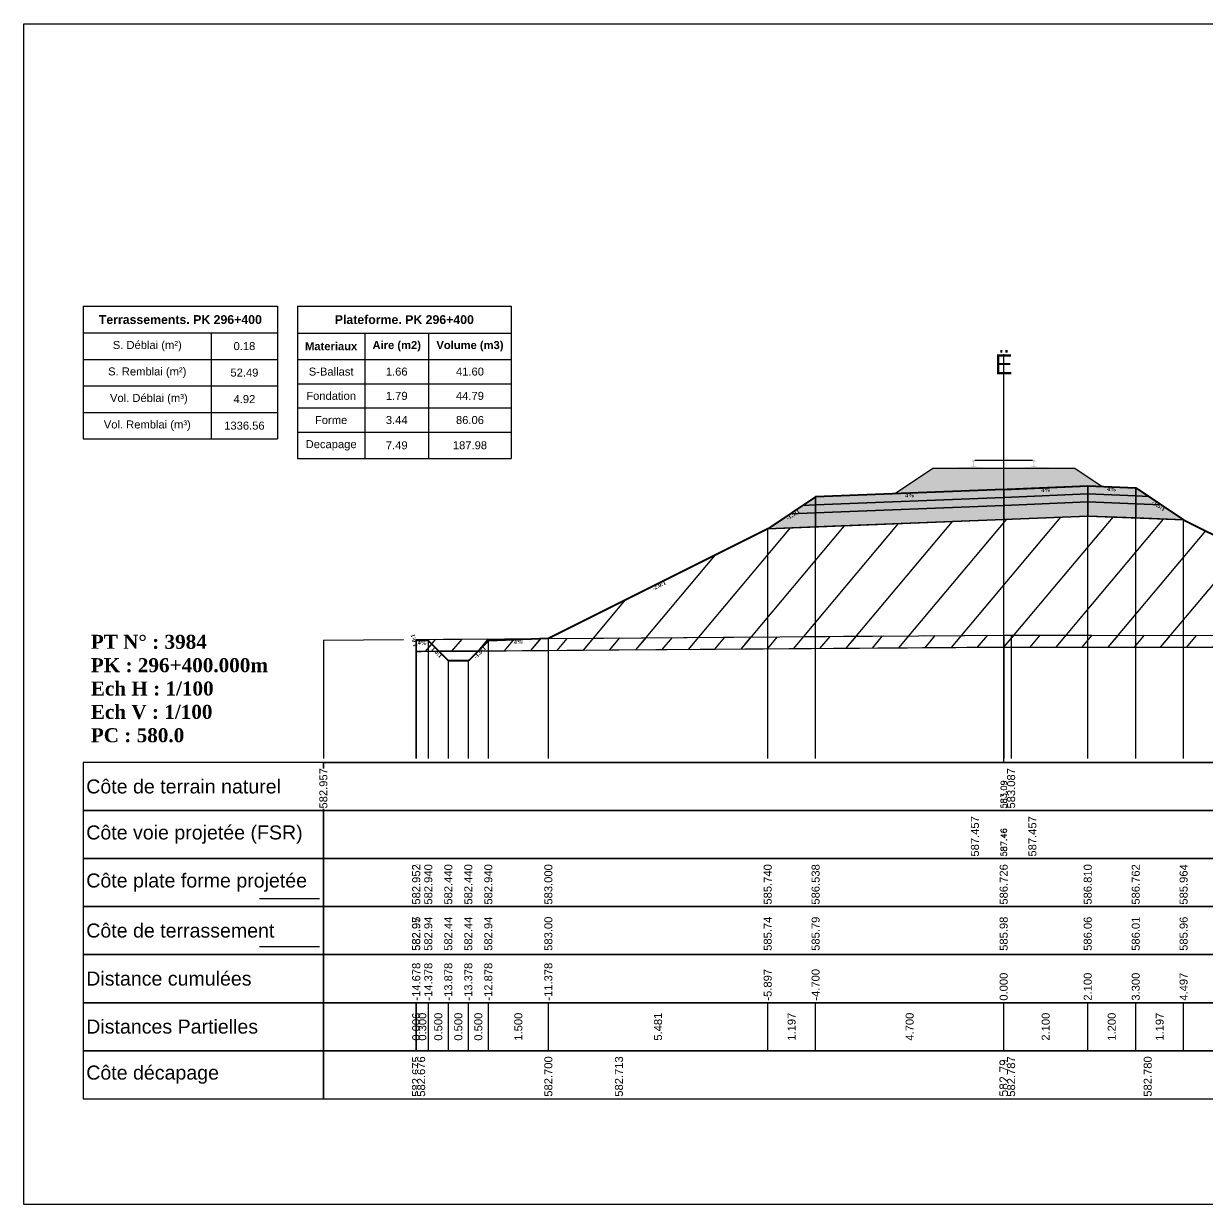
# Model space of a CAD drawing. Header units: millimetres. Extents: x 2762 to 3076, y 916 to 3305.
# Drawn here: x 2950.21 to 2979.79, y 2505.65 to 2535.15 of the extents above; entities that cross this region are included whole.
import ezdxf

# ---------------------------------------------------------------- set-up
doc = ezdxf.new("R2010")
doc.units = ezdxf.units.MM
doc.header["$LTSCALE"] = 2
doc.linetypes.add('CACHE', pattern=[9.525, 6.35, -3.175])
doc.linetypes.add('DASHED', pattern=[0.75, 0.5, -0.25])
for name, color, linetype in [('C-ANNO-TABL', 1, 'Continuous'), ('C-ANNO-TABL-TEXT', 150, 'Continuous'), ('C-ANNO-TABL-TITL', 150, 'Continuous'), ('C-ANNO-TABL-TTBL', 5, 'Continuous'), ('C-ROAD-CORR', 5, 'Continuous'), ('C-ROAD-SCTN', 7, 'Continuous')]:
    doc.layers.add(name, color=color, linetype=linetype)
doc.styles.add('ARIAL', font='arial.ttf')
doc.styles.add('C3D_Etiquette', font='romans.shx')
doc.styles.add('C3D_Profil_Travers', font='romans.shx')
doc.styles.get("Standard").update_dxf_attribs({"font": 'arial.ttf'})

msp = doc.modelspace()

# ---------------------------------------------------------------- hatches: boundary and pattern name
at = {"linetype": 'Continuous', "lineweight": -3}
msp.add_hatch(color=254, dxfattribs=at).paths.add_polyline_path([(2973.487, 2523.857), (2973.487, 2524.042), (2973.602, 2524.063), (2973.95, 2524.063), (2973.95, 2524.069), (2973.876, 2524.069), (2973.876, 2524.079), (2973.877, 2524.08), (2973.879, 2524.08), (2973.88, 2524.081), (2973.9, 2524.082), (2973.903, 2524.083), (2973.906, 2524.084), (2973.934, 2524.095), (2973.937, 2524.096), (2973.938, 2524.097), (2973.939, 2524.098), (2973.94, 2524.103), (2973.941, 2524.11), (2973.942, 2524.119), (2973.943, 2524.129), (2973.943, 2524.153), (2973.942, 2524.169), (2973.942, 2524.175), (2973.941, 2524.181), (2973.94, 2524.186), (2973.94, 2524.188), (2973.939, 2524.191), (2973.938, 2524.193), (2973.937, 2524.194), (2973.936, 2524.196), (2973.935, 2524.196), (2973.919, 2524.202), (2973.917, 2524.203), (2973.916, 2524.204), (2973.915, 2524.206), (2973.915, 2524.208), (2973.915, 2524.227), (2973.916, 2524.231), (2973.917, 2524.233), (2973.919, 2524.235), (2973.921, 2524.237), (2973.924, 2524.238), (2973.925, 2524.239), (2973.929, 2524.24), (2973.933, 2524.24), (2973.936, 2524.24), (2973.94, 2524.241), (2973.945, 2524.241), (2973.948, 2524.241), (2973.951, 2524.241), (2973.955, 2524.241), (2973.958, 2524.241), (2973.962, 2524.241), (2973.967, 2524.24), (2973.97, 2524.24), (2973.974, 2524.24), (2973.978, 2524.239), (2973.979, 2524.238), (2973.981, 2524.237), (2973.984, 2524.235), (2973.986, 2524.233), (2973.987, 2524.231), (2973.987, 2524.227), (2973.987, 2524.208), (2973.987, 2524.206), (2973.987, 2524.204), (2973.986, 2524.203), (2973.984, 2524.202), (2973.968, 2524.196), (2973.967, 2524.196), (2973.965, 2524.194), (2973.964, 2524.193), (2973.964, 2524.191), (2973.963, 2524.188), (2973.962, 2524.186), (2973.962, 2524.181), (2973.961, 2524.175), (2973.96, 2524.169), (2973.96, 2524.153), (2973.96, 2524.129), (2973.961, 2524.119), (2973.962, 2524.11), (2973.963, 2524.103), (2973.964, 2524.098), (2973.965, 2524.097), (2973.966, 2524.096), (2973.968, 2524.095), (2973.997, 2524.084), (2974, 2524.083), (2974.003, 2524.082), (2974.023, 2524.081), (2974.024, 2524.08), (2974.025, 2524.08), (2974.026, 2524.079), (2974.026, 2524.069), (2973.952, 2524.069), (2973.952, 2524.063), (2974.156, 2524.063), (2974.288, 2524.032), (2975.122, 2524.032), (2975.253, 2524.063), (2975.457, 2524.063), (2975.457, 2524.069), (2975.383, 2524.069), (2975.383, 2524.079), (2975.384, 2524.08), (2975.386, 2524.08), (2975.387, 2524.081), (2975.407, 2524.082), (2975.41, 2524.083), (2975.413, 2524.084), (2975.441, 2524.095), (2975.444, 2524.096), (2975.445, 2524.097), (2975.446, 2524.098), (2975.447, 2524.103), (2975.448, 2524.11), (2975.449, 2524.119), (2975.45, 2524.129), (2975.45, 2524.153), (2975.449, 2524.169), (2975.449, 2524.175), (2975.448, 2524.181), (2975.447, 2524.186), (2975.447, 2524.188), (2975.446, 2524.191), (2975.445, 2524.193), (2975.444, 2524.194), (2975.443, 2524.196), (2975.442, 2524.196), (2975.426, 2524.202), (2975.424, 2524.203), (2975.423, 2524.204), (2975.422, 2524.206), (2975.422, 2524.208), (2975.422, 2524.227), (2975.423, 2524.231), (2975.424, 2524.233), (2975.426, 2524.235), (2975.428, 2524.237), (2975.431, 2524.238), (2975.432, 2524.239), (2975.436, 2524.24), (2975.44, 2524.24), (2975.443, 2524.24), (2975.447, 2524.241), (2975.452, 2524.241), (2975.455, 2524.241), (2975.458, 2524.241), (2975.462, 2524.241), (2975.465, 2524.241), (2975.469, 2524.241), (2975.474, 2524.24), (2975.477, 2524.24), (2975.481, 2524.24), (2975.485, 2524.239), (2975.486, 2524.238), (2975.488, 2524.237), (2975.491, 2524.235), (2975.493, 2524.233), (2975.494, 2524.231), (2975.494, 2524.227), (2975.494, 2524.208), (2975.494, 2524.206), (2975.494, 2524.204), (2975.493, 2524.203), (2975.491, 2524.202), (2975.475, 2524.196), (2975.474, 2524.196), (2975.472, 2524.194), (2975.471, 2524.193), (2975.471, 2524.191), (2975.47, 2524.188), (2975.469, 2524.186), (2975.469, 2524.181), (2975.468, 2524.175), (2975.467, 2524.169), (2975.467, 2524.153), (2975.467, 2524.129), (2975.468, 2524.119), (2975.469, 2524.11), (2975.47, 2524.103), (2975.471, 2524.098), (2975.472, 2524.097), (2975.473, 2524.096), (2975.475, 2524.095), (2975.504, 2524.084), (2975.507, 2524.083), (2975.51, 2524.082), (2975.53, 2524.081), (2975.531, 2524.08), (2975.532, 2524.08), (2975.533, 2524.079), (2975.533, 2524.069), (2975.459, 2524.069), (2975.459, 2524.063), (2975.807, 2524.063), (2975.922, 2524.042), (2975.922, 2523.857)])
h = msp.add_hatch(dxfattribs=at)
h.set_pattern_fill('GRAVEL', color=252, scale=0.009, style=0)
h.set_pattern_definition([(228.0128, (2972.136781, 2523.629163), (-1.8288, -2.0574), [0.030755, -3.0447435]), (184.96974, (2972.116207, 2523.606303), (2.743199999, 0.228600013), [0.0527764, -5.2248644]), (132.51045, (2972.063629, 2523.601731), (2.286, -2.5146), [0.0372133, -3.684125]), (267.2737, (2971.974475, 2523.544581), (0.2286, 4.572), [0.0480604, -4.7579794]), (292.83365, (2971.972189, 2523.496575), (-1.143, 2.7432), [0.047127, -4.6655827]), (357.2737, (2971.990477, 2523.453141), (-4.572, 0.2286), [0.0480604, -4.7579794]), (37.69424, (2972.038483, 2523.450855), (-2.9718, -2.286), [0.0635574, -6.2921804]), (72.25533, (2972.088775, 2523.489717), (1.6002, 5.0292), [0.0600048, -5.940473]), (121.42957, (2972.107063, 2523.546867), (-1.8288, 2.9718), [0.048223, -4.774099]), (175.23636, (2972.081917, 2523.588015), (2.5146, -0.2286), [0.055054, -2.697654]), (222.39744, (2972.027053, 2523.592587), (-2.7432, -2.5146), [0.071197, -7.0485095]), (138.81407, (2972.20079, 2523.542295), (-1.6002, 1.3716), [0.0243004, -2.405751]), (171.46923, (2972.182501, 2523.558297), (2.9718, -0.4572), [0.0462314, -4.5769175]), (225, (2972.13678, 2523.56515), (-3e-17, -0.2286), [0.032329, -0.29096]), (203.1986, (2972.12078, 2523.592587), (1.143, 0.4572), [0.01741, -1.723556]), (291.8014, (2972.104777, 2523.58573), (-0.2286, 0.6858), [0.024621, -1.206428]), (30.9638, (2972.11392, 2523.56287), (0.6858, 0.4572), [0.039989, -1.292967]), (161.565, (2972.14821, 2523.58344), (0.4572, -0.2286), [0.028916, -0.693981]), (16.38954, (2971.972189, 2523.585729), (2.286, 0.6858), [0.040508, -4.0102944]), (70.34618, (2972.011051, 2523.597159), (-0.9144, -2.5146), [0.033984, -3.3643994]), (293.1986, (2972.14821, 2523.629163), (-0.4572, 1.143), [0.034819, -1.7061465]), (343.61046, (2972.161927, 2523.597159), (-2.286, 0.6858), [0.040508, -4.0102944]), (339.44395, (2971.97219, 2523.443997), (-1.143, 0.4572), [0.039063, -1.914096]), (294.77514, (2972.008765, 2523.430281), (-1.143, 2.5146), [0.0327305, -3.2403234]), (66.8014, (2972.150497, 2523.400563), (0.4572, 1.143), [0.034819, -1.7061465]), (17.35402, (2972.164213, 2523.432567), (-2.9718, -0.9144), [0.0383204, -3.793714]), (69.44395, (2972.038483, 2523.400563), (-0.4572, -1.143), [0.0195316, -1.933628]), (101.3099, (2972.13678, 2523.400563), (-0.2286, 0.9144), [0.011656, -1.1539795]), (165.9638, (2972.134495, 2523.411993), (0.6858, -0.2286), [0.047127, -0.895415]), (186.009, (2972.088775, 2523.423423), (2.286, 0.2286), [0.043674, -4.323723]), (303.69, (2972.11392, 2523.542295), (-0.2286, 0.4572), [0.032969, -0.79126]), (353.15723, (2972.132209, 2523.514863), (3.8862, -0.4572), [0.05756, -5.698441]), (60.9454, (2972.18936, 2523.508005), (-0.9144, -1.6002), [0.023536, -2.330045]), (90, (2972.2008, 2523.52858), (-0.2286, 0.2286), [0.013716, -0.214884]), (120.25644, (2972.084203, 2523.430281), (0.9144, -1.6002), [0.031758, -3.1440547]), (48.0128, (2972.068201, 2523.457713), (1.8288, 2.0574), [0.06151, -3.0139886]), (0, (2972.10935, 2523.50343), (0.2286, 0.2286), [0.059436, -0.169164]), (325.30485, (2972.168785, 2523.503433), (2.286, -1.6002), [0.036145, -3.5783385]), (254.0546, (2972.198503, 2523.48286), (-0.2286, -0.9144), [0.033285, -1.6309485]), (207.64598, (2972.189359, 2523.450855), (-4.3434, -2.286), [0.054193, -5.365122]), (175.42608, (2972.141353, 2523.425709), (-2.9718, 0.2286), [0.0573327, -5.675926])])
h.paths.add_polyline_path([(2971.972, 2523.401), (2972.93, 2524.039), (2976.48, 2524.039), (2977.169, 2523.579), (2976.805, 2523.594)])
h = msp.add_hatch(color=11, dxfattribs=at)
h.paths.add_polyline_path([(2978.005, 2523.346), (2978.005, 2523.546), (2978.324, 2523.333)])
h.paths.add_polyline_path([(2976.805, 2523.394), (2976.805, 2523.594), (2978.005, 2523.546), (2978.005, 2523.346)])
h.paths.add_polyline_path([(2974.705, 2523.31), (2974.705, 2523.51), (2976.805, 2523.594), (2976.805, 2523.394)])
h.paths.add_polyline_path([(2970.005, 2523.122), (2970.005, 2523.322), (2974.705, 2523.51), (2974.705, 2523.31)])
h.paths.add_polyline_path([(2969.685, 2523.109), (2970.005, 2523.322), (2970.005, 2523.122)])
h = msp.add_hatch(color=30, dxfattribs=at)
h.paths.add_polyline_path([(2978.005, 2523.146), (2978.005, 2523.346), (2978.324, 2523.333), (2978.643, 2523.12)])
h.paths.add_polyline_path([(2976.805, 2523.194), (2976.805, 2523.394), (2978.005, 2523.346), (2978.005, 2523.146)])
h.paths.add_polyline_path([(2974.705, 2523.11), (2974.705, 2523.31), (2976.805, 2523.394), (2976.805, 2523.194)])
h.paths.add_polyline_path([(2970.005, 2522.922), (2970.005, 2523.122), (2974.705, 2523.31), (2974.705, 2523.11)])
h.paths.add_polyline_path([(2969.366, 2522.896), (2969.685, 2523.109), (2970.005, 2523.122), (2970.005, 2522.922)])
h = msp.add_hatch(color=83, dxfattribs=at)
h.paths.add_polyline_path([(2978.005, 2522.796), (2978.005, 2523.146), (2978.643, 2523.12), (2979.201, 2522.748)])
h.paths.add_polyline_path([(2976.805, 2522.844), (2976.805, 2523.194), (2978.005, 2523.146), (2978.005, 2522.796)])
h.paths.add_polyline_path([(2974.705, 2522.76), (2974.705, 2523.11), (2976.805, 2523.194), (2976.805, 2522.844)])
h.paths.add_polyline_path([(2970.005, 2522.572), (2970.005, 2522.922), (2974.705, 2523.11), (2974.705, 2522.76)])
h.paths.add_polyline_path([(2968.808, 2522.524), (2969.366, 2522.896), (2970.005, 2522.922), (2970.005, 2522.572)])
h = msp.add_hatch(dxfattribs=at)
h.set_pattern_fill('_U', color=3, angle=50, style=0, pattern_type=0)
h.set_pattern_definition([(50, (2961.5735, 2519.4702), (-0.766044, 0.642788), [])])
h.paths.add_polyline_path([(2961.573, 2519.47), (2961.827, 2519.723), (2963.327, 2519.783), (2968.808, 2522.524), (2976.805, 2522.844), (2979.201, 2522.748), (2984.996, 2519.85), (2984.996, 2519.55), (2974.891, 2519.57)])
h.paths.add_polyline_path([(2960.021, 2519.459), (2960.021, 2519.759), (2960.027, 2519.735), (2960.327, 2519.723), (2960.587, 2519.463)])
h = msp.add_hatch(dxfattribs=at)
h.set_pattern_fill('_U', color=150, scale=0.5, angle=50, style=0, pattern_type=0)
h.set_pattern_definition([(50, (2961.57347, 2519.4702), (-0.383022, 0.321394), [])])
h.paths.add_polyline_path([(2961.573, 2519.47), (2961.827, 2519.723), (2963.327, 2519.783), (2974.891, 2519.87), (2984.996, 2519.85), (2984.996, 2519.55), (2974.891, 2519.57)])
h.paths.add_polyline_path([(2960.021, 2519.759), (2963.327, 2519.783), (2961.827, 2519.723), (2961.573, 2519.47), (2960.587, 2519.463), (2960.327, 2519.723), (2960.027, 2519.735)])
h.paths.add_polyline_path([(2960.021, 2519.459), (2960.021, 2519.759), (2960.027, 2519.735), (2960.327, 2519.723), (2960.587, 2519.463)])

# ---------------------------------------------------------------- linework, layer by layer
at = {"color": 7, "linetype": 'Continuous', "lineweight": -3}
for p, q in [((2974.705, 2516.684), (2974.705, 2526.884)), ((2957.704, 2516.684), (2991.706, 2516.684)), ((2960.021, 2509.484), (2960.021, 2510.684)), ((2960.027, 2509.484), (2960.027, 2510.684)), ((2960.027, 2509.484), (2960.027, 2510.684)), ((2960.327, 2509.484), (2960.327, 2510.684)), ((2960.327, 2509.484), (2960.327, 2510.684)), ((2960.827, 2509.484), (2960.827, 2510.684)), ((2960.827, 2509.484), (2960.827, 2510.684)), ((2961.327, 2509.484), (2961.327, 2510.684)), ((2961.327, 2509.484), (2961.327, 2510.684)), ((2961.827, 2509.484), (2961.827, 2510.684)), ((2961.827, 2509.484), (2961.827, 2510.684)), ((2963.327, 2509.484), (2963.327, 2510.684)), ((2963.327, 2509.484), (2963.327, 2510.684)), ((2968.808, 2509.484), (2968.808, 2510.684)), ((2968.808, 2509.484), (2968.808, 2510.684)), ((2970.005, 2509.484), (2970.005, 2510.684)), ((2970.005, 2509.484), (2970.005, 2510.684)), ((2974.705, 2509.484), (2974.705, 2510.684)), ((2974.705, 2509.484), (2974.705, 2510.684)), ((2976.805, 2509.484), (2976.805, 2510.684)), ((2976.805, 2509.484), (2976.805, 2510.684)), ((2978.005, 2509.484), (2978.005, 2510.684)), ((2978.005, 2509.484), (2978.005, 2510.684)), ((2979.201, 2509.484), (2979.201, 2510.684)), ((2979.201, 2509.484), (2979.201, 2510.684))]:
    msp.add_line(p, q, dxfattribs=at)
at = {"color": 251, "linetype": 'Continuous', "lineweight": -3}
for p, q in [((2971.972, 2523.401), (2972.93, 2524.039)), ((2972.93, 2524.039), (2976.48, 2524.039)), ((2976.48, 2524.039), (2977.169, 2523.579)), ((2976.805, 2523.594), (2971.972, 2523.401)), ((2974.705, 2523.51), (2976.805, 2523.594)), ((2977.169, 2523.579), (2976.805, 2523.594)), ((2976.805, 2523.394), (2976.805, 2523.594)), ((2976.805, 2523.594), (2978.005, 2523.546)), ((2976.805, 2523.594), (2976.805, 2523.394)), ((2969.685, 2523.109), (2970.005, 2523.322)), ((2970.005, 2523.322), (2974.705, 2523.51)), ((2970.005, 2523.122), (2970.005, 2523.322)), ((2970.005, 2523.322), (2970.005, 2523.122)), ((2974.705, 2523.31), (2970.005, 2523.122)), ((2974.705, 2523.31), (2974.705, 2523.51)), ((2974.705, 2523.51), (2974.705, 2523.31)), ((2976.805, 2523.394), (2974.705, 2523.31)), ((2978.005, 2523.346), (2976.805, 2523.394)), ((2978.005, 2523.346), (2978.005, 2523.546)), ((2978.005, 2523.546), (2978.324, 2523.333)), ((2978.005, 2523.546), (2978.005, 2523.346)), ((2978.324, 2523.333), (2978.005, 2523.346)), ((2970.005, 2523.122), (2969.685, 2523.109))]:
    msp.add_line(p, q, dxfattribs=at)
at = {"color": 53, "linetype": 'Continuous', "lineweight": -3}
for p, q in [((2970.005, 2523.122), (2974.705, 2523.31)), ((2974.705, 2523.31), (2976.805, 2523.394)), ((2974.705, 2523.11), (2974.705, 2523.31)), ((2974.705, 2523.31), (2974.705, 2523.11)), ((2976.805, 2523.194), (2976.805, 2523.394)), ((2976.805, 2523.394), (2978.005, 2523.346)), ((2976.805, 2523.394), (2976.805, 2523.194)), ((2978.005, 2523.146), (2978.005, 2523.346)), ((2978.005, 2523.346), (2978.324, 2523.333)), ((2978.005, 2523.346), (2978.005, 2523.146)), ((2978.324, 2523.333), (2978.643, 2523.12)), ((2969.366, 2522.896), (2969.685, 2523.109)), ((2969.685, 2523.109), (2970.005, 2523.122)), ((2970.005, 2522.922), (2970.005, 2523.122)), ((2970.005, 2523.122), (2970.005, 2522.922)), ((2974.705, 2523.11), (2970.005, 2522.922)), ((2970.005, 2522.922), (2974.705, 2523.11)), ((2976.805, 2523.194), (2974.705, 2523.11)), ((2974.705, 2523.11), (2976.805, 2523.194)), ((2974.705, 2522.76), (2974.705, 2523.11)), ((2974.705, 2523.11), (2974.705, 2522.76)), ((2978.005, 2523.146), (2976.805, 2523.194)), ((2976.805, 2522.844), (2976.805, 2523.194)), ((2976.805, 2523.194), (2978.005, 2523.146)), ((2976.805, 2523.194), (2976.805, 2522.844)), ((2978.643, 2523.12), (2978.005, 2523.146)), ((2978.005, 2522.796), (2978.005, 2523.146)), ((2978.005, 2523.146), (2978.643, 2523.12)), ((2978.005, 2523.146), (2978.005, 2522.796)), ((2978.643, 2523.12), (2979.201, 2522.748)), ((2968.808, 2522.524), (2969.366, 2522.896)), ((2970.005, 2522.922), (2969.366, 2522.896)), ((2969.366, 2522.896), (2970.005, 2522.922)), ((2970.005, 2522.572), (2970.005, 2522.922)), ((2970.005, 2522.922), (2970.005, 2522.572)), ((2974.705, 2522.76), (2970.005, 2522.572)), ((2976.805, 2522.844), (2974.705, 2522.76)), ((2978.005, 2522.796), (2976.805, 2522.844)), ((2979.201, 2522.748), (2978.005, 2522.796)), ((2970.005, 2522.572), (2968.808, 2522.524))]:
    msp.add_line(p, q, dxfattribs=at)
at = {"color": 253, "linetype": 'Continuous', "lineweight": -3}
for p, q in [((2968.808, 2522.524), (2976.805, 2522.844)), ((2976.805, 2522.844), (2979.201, 2522.748)), ((2979.201, 2522.748), (2984.996, 2519.85)), ((2963.327, 2519.783), (2968.808, 2522.524)), ((2960.021, 2519.759), (2963.327, 2519.783)), ((2960.027, 2519.735), (2960.021, 2519.759)), ((2960.021, 2519.459), (2960.021, 2519.759)), ((2960.021, 2519.759), (2960.027, 2519.735)), ((2960.021, 2519.459), (2960.021, 2519.759)), ((2960.021, 2519.759), (2960.027, 2519.735)), ((2961.827, 2519.723), (2963.327, 2519.783)), ((2963.327, 2519.783), (2961.827, 2519.723)), ((2961.827, 2519.723), (2963.327, 2519.783)), ((2963.327, 2519.783), (2974.891, 2519.87)), ((2974.891, 2519.87), (2984.996, 2519.85)), ((2960.587, 2519.463), (2960.021, 2519.459)), ((2960.587, 2519.463), (2960.021, 2519.459)), ((2960.327, 2519.723), (2960.027, 2519.735)), ((2960.027, 2519.735), (2960.327, 2519.723)), ((2960.027, 2519.735), (2960.327, 2519.723)), ((2960.587, 2519.463), (2960.327, 2519.723)), ((2960.327, 2519.723), (2960.587, 2519.463)), ((2960.327, 2519.723), (2960.587, 2519.463)), ((2961.573, 2519.47), (2960.587, 2519.463)), ((2960.587, 2519.463), (2961.573, 2519.47)), ((2960.827, 2519.223), (2960.587, 2519.463)), ((2961.573, 2519.47), (2961.327, 2519.223)), ((2961.573, 2519.47), (2961.827, 2519.723)), ((2961.827, 2519.723), (2961.573, 2519.47)), ((2961.573, 2519.47), (2961.827, 2519.723)), ((2974.891, 2519.57), (2961.573, 2519.47)), ((2974.891, 2519.57), (2961.573, 2519.47)), ((2984.996, 2519.55), (2974.891, 2519.57)), ((2984.996, 2519.55), (2974.891, 2519.57)), ((2961.327, 2519.223), (2960.827, 2519.223))]:
    msp.add_line(p, q, dxfattribs=at)
at = {"color": 8, "linetype": 'CACHE', "lineweight": -3}
for p, q in [((2974.705, 2516.784), (2974.705, 2522.76)), ((2974.705, 2516.784), (2974.705, 2522.76)), ((2976.805, 2516.784), (2976.805, 2522.844)), ((2978.005, 2516.784), (2978.005, 2522.796)), ((2979.201, 2516.784), (2979.201, 2522.748)), ((2968.808, 2516.784), (2968.808, 2522.524)), ((2970.005, 2516.784), (2970.005, 2522.572)), ((2960.021, 2516.784), (2960.021, 2519.759)), ((2963.327, 2516.784), (2963.327, 2519.783)), ((2960.027, 2516.784), (2960.027, 2519.735)), ((2960.327, 2516.784), (2960.327, 2519.723)), ((2961.827, 2516.784), (2961.827, 2519.723)), ((2960.827, 2516.784), (2960.827, 2519.223)), ((2961.327, 2516.784), (2961.327, 2519.223))]:
    msp.add_line(p, q, dxfattribs=at)
at = {"color": 105, "linetype": 'DASHED', "lineweight": -3, "ltscale": 2}
for p, q in [((2957.705, 2519.741), (2974.705, 2519.869)), ((2974.705, 2519.869), (2974.891, 2519.87)), ((2974.891, 2519.87), (2986.382, 2519.848))]:
    msp.add_line(p, q, dxfattribs=at)
at = {"color": 98, "linetype": 'CACHE', "lineweight": -3}
for p, q in [((2974.705, 2519.869), (2974.705, 2516.784)), ((2974.891, 2519.87), (2974.891, 2516.784)), ((2957.705, 2519.741), (2957.705, 2516.784))]:
    msp.add_line(p, q, dxfattribs=at)
at = {"color": 6, "linetype": 'Continuous', "lineweight": -3}
for p, q in [((2960.021, 2519.459), (2960.148, 2519.459)), ((2960.148, 2519.459), (2963.327, 2519.483)), ((2963.327, 2519.483), (2965.091, 2519.497)), ((2965.091, 2519.497), (2974.705, 2519.569)), ((2974.705, 2519.569), (2974.891, 2519.57)), ((2974.891, 2519.57), (2978.304, 2519.564)), ((2978.304, 2519.564), (2984.996, 2519.55))]:
    msp.add_line(p, q, dxfattribs=at)
at = {"color": 154, "linetype": 'Continuous', "lineweight": -3}
msp.add_line((2956.104, 2513.284), (2957.604, 2513.284), dxfattribs=at)
at = {"color": 1, "linetype": 'Continuous', "lineweight": -3}
msp.add_line((2956.104, 2512.084), (2957.604, 2512.084), dxfattribs=at)
at = {"color": 7, "linetype": 'Continuous', "lineweight": -3}
for points in [[(2957.704, 2515.484), (2957.704, 2516.684), (2951.704, 2516.684), (2951.704, 2515.484)], [(2957.704, 2515.484), (2991.706, 2515.484), (2991.706, 2516.684), (2957.704, 2516.684)], [(2957.704, 2514.284), (2957.704, 2515.484), (2951.704, 2515.484), (2951.704, 2514.284)], [(2957.704, 2514.284), (2991.706, 2514.284), (2991.706, 2515.484), (2957.704, 2515.484)], [(2957.704, 2513.084), (2957.704, 2514.284), (2951.704, 2514.284), (2951.704, 2513.084)], [(2957.704, 2513.084), (2991.706, 2513.084), (2991.706, 2514.284), (2957.704, 2514.284)], [(2957.704, 2511.884), (2957.704, 2513.084), (2951.704, 2513.084), (2951.704, 2511.884)], [(2957.704, 2511.884), (2991.706, 2511.884), (2991.706, 2513.084), (2957.704, 2513.084)], [(2957.704, 2510.684), (2957.704, 2511.884), (2951.704, 2511.884), (2951.704, 2510.684)], [(2957.704, 2510.684), (2991.706, 2510.684), (2991.706, 2511.884), (2957.704, 2511.884)], [(2957.704, 2509.484), (2957.704, 2510.684), (2951.704, 2510.684), (2951.704, 2509.484)], [(2957.704, 2509.484), (2991.706, 2509.484), (2991.706, 2510.684), (2957.704, 2510.684)], [(2957.704, 2508.284), (2957.704, 2509.484), (2951.704, 2509.484), (2951.704, 2508.284)], [(2957.704, 2508.284), (2991.706, 2508.284), (2991.706, 2509.484), (2957.704, 2509.484)]]:
    msp.add_3dface(points, dxfattribs=at)
at = {"layer": 'C-ANNO-TABL', "color": 7, "linetype": 'Continuous', "lineweight": -3}
for p, q in [((2951.704, 2527.419), (2954.904, 2527.419)), ((2954.904, 2527.419), (2956.557, 2527.419)), ((2954.904, 2527.419), (2954.904, 2526.757)), ((2957.057, 2527.416), (2958.739, 2527.416)), ((2958.739, 2527.416), (2960.335, 2527.416)), ((2958.739, 2527.416), (2958.739, 2526.754)), ((2960.335, 2527.416), (2962.398, 2527.416)), ((2960.335, 2527.416), (2960.335, 2526.754)), ((2951.704, 2526.757), (2954.904, 2526.757)), ((2954.904, 2526.757), (2956.557, 2526.757)), ((2954.904, 2526.757), (2954.904, 2526.095)), ((2957.057, 2526.754), (2958.739, 2526.754)), ((2958.739, 2526.754), (2960.335, 2526.754)), ((2958.739, 2526.754), (2958.739, 2526.147)), ((2960.335, 2526.754), (2962.398, 2526.754)), ((2960.335, 2526.754), (2960.335, 2526.147)), ((2951.704, 2526.095), (2954.904, 2526.095)), ((2954.904, 2526.095), (2956.557, 2526.095)), ((2954.904, 2526.095), (2954.904, 2525.432)), ((2957.057, 2526.147), (2958.739, 2526.147)), ((2958.739, 2526.147), (2960.335, 2526.147)), ((2958.739, 2526.147), (2958.739, 2525.543)), ((2960.335, 2526.147), (2962.398, 2526.147)), ((2960.335, 2526.147), (2960.335, 2525.543)), ((2951.704, 2525.432), (2954.904, 2525.432)), ((2954.904, 2525.432), (2956.557, 2525.432)), ((2954.904, 2525.432), (2954.904, 2524.77)), ((2957.057, 2525.543), (2958.739, 2525.543)), ((2958.739, 2525.543), (2960.335, 2525.543)), ((2958.739, 2525.543), (2958.739, 2524.939)), ((2960.335, 2525.543), (2962.398, 2525.543)), ((2960.335, 2525.543), (2960.335, 2524.939)), ((2957.057, 2524.939), (2958.739, 2524.939)), ((2958.739, 2524.939), (2960.335, 2524.939)), ((2958.739, 2524.939), (2958.739, 2524.28)), ((2960.335, 2524.939), (2962.398, 2524.939)), ((2960.335, 2524.939), (2960.335, 2524.28))]:
    msp.add_line(p, q, dxfattribs=at)
at = {"layer": 'C-ANNO-TABL-TTBL', "color": 7, "linetype": 'Continuous', "lineweight": -3}
for p, q in [((2951.704, 2528.084), (2956.557, 2528.084)), ((2951.704, 2528.084), (2951.704, 2527.419)), ((2956.557, 2528.084), (2956.557, 2527.419)), ((2957.057, 2528.084), (2962.398, 2528.084)), ((2957.057, 2528.084), (2957.057, 2527.416)), ((2962.398, 2528.084), (2962.398, 2527.416)), ((2951.704, 2527.419), (2951.704, 2526.757)), ((2956.557, 2527.419), (2956.557, 2526.757)), ((2957.057, 2527.416), (2957.057, 2526.754)), ((2962.398, 2527.416), (2962.398, 2526.754)), ((2951.704, 2526.757), (2951.704, 2526.095)), ((2956.557, 2526.757), (2956.557, 2526.095)), ((2957.057, 2526.754), (2957.057, 2526.147)), ((2962.398, 2526.754), (2962.398, 2526.147)), ((2951.704, 2526.095), (2951.704, 2525.432)), ((2956.557, 2526.095), (2956.557, 2525.432)), ((2957.057, 2526.147), (2957.057, 2525.543)), ((2962.398, 2526.147), (2962.398, 2525.543)), ((2951.704, 2525.432), (2951.704, 2524.77)), ((2956.557, 2525.432), (2956.557, 2524.77)), ((2957.057, 2525.543), (2957.057, 2524.939)), ((2962.398, 2525.543), (2962.398, 2524.939)), ((2957.057, 2524.939), (2957.057, 2524.28)), ((2962.398, 2524.939), (2962.398, 2524.28)), ((2951.704, 2524.77), (2954.904, 2524.77)), ((2954.904, 2524.77), (2956.557, 2524.77)), ((2957.057, 2524.28), (2958.739, 2524.28)), ((2958.739, 2524.28), (2960.335, 2524.28)), ((2960.335, 2524.28), (2962.398, 2524.28))]:
    msp.add_line(p, q, dxfattribs=at)
at = {"layer": 'C-ROAD-CORR', "color": 1, "linetype": 'Continuous', "lineweight": 40}
for p, q in [((2974.705, 2523.51), (2976.805, 2523.594)), ((2976.805, 2523.594), (2978.005, 2523.546)), ((2970.005, 2523.322), (2968.808, 2522.524)), ((2974.705, 2523.51), (2970.005, 2523.322)), ((2978.005, 2523.546), (2979.201, 2522.748)), ((2979.201, 2522.748), (2984.996, 2519.85)), ((2968.808, 2522.524), (2963.327, 2519.783)), ((2960.027, 2519.735), (2960.021, 2519.759)), ((2963.327, 2519.783), (2961.827, 2519.723)), ((2960.327, 2519.723), (2960.027, 2519.735)), ((2960.827, 2519.223), (2960.327, 2519.723)), ((2961.827, 2519.723), (2961.327, 2519.223)), ((2961.327, 2519.223), (2960.827, 2519.223))]:
    msp.add_line(p, q, dxfattribs=at)
at = {"layer": 'C-ROAD-CORR', "color": 102, "linetype": 'Continuous', "lineweight": -3, "ltscale": 0.5}
for p, q in [((2974.705, 2522.76), (2970.005, 2522.572)), ((2974.705, 2522.76), (2976.805, 2522.844)), ((2976.805, 2522.844), (2978.005, 2522.796)), ((2978.005, 2522.796), (2979.201, 2522.748)), ((2970.005, 2522.572), (2968.808, 2522.524))]:
    msp.add_line(p, q, dxfattribs=at)
at = {"layer": 'C-ROAD-CORR', "color": 1, "linetype": 'Continuous', "lineweight": -3}
for p, q in [((2960.827, 2519.223), (2960.327, 2519.723)), ((2961.827, 2519.723), (2961.327, 2519.223))]:
    msp.add_line(p, q, dxfattribs=at)
at = {"layer": 'C-ROAD-SCTN', "color": 154, "linetype": 'Continuous', "lineweight": -3}
for p, q in [((2973.987, 2524.241), (2974.705, 2524.241)), ((2974.705, 2524.241), (2975.422, 2524.241)), ((2974.705, 2523.51), (2976.805, 2523.594)), ((2976.805, 2523.594), (2978.005, 2523.546)), ((2968.808, 2522.524), (2970.005, 2523.322)), ((2970.005, 2523.322), (2974.705, 2523.51)), ((2978.005, 2523.546), (2979.201, 2522.748)), ((2979.201, 2522.748), (2984.996, 2519.85)), ((2963.327, 2519.783), (2968.808, 2522.524)), ((2960.021, 2519.759), (2960.027, 2519.735)), ((2961.827, 2519.723), (2963.327, 2519.783)), ((2960.027, 2519.735), (2960.327, 2519.723)), ((2960.327, 2519.723), (2960.827, 2519.223)), ((2961.327, 2519.223), (2961.827, 2519.723)), ((2960.827, 2519.223), (2961.327, 2519.223))]:
    msp.add_line(p, q, dxfattribs=at)
at = {"layer": 'C-ROAD-SCTN', "color": 140, "linetype": 'Continuous', "lineweight": -3}
for p, q in [((2971.972, 2523.401), (2972.93, 2524.039)), ((2972.93, 2524.039), (2972.973, 2524.039)), ((2972.973, 2524.039), (2974.705, 2524.039)), ((2974.705, 2524.039), (2976.436, 2524.039)), ((2976.436, 2524.039), (2976.48, 2524.039)), ((2976.48, 2524.039), (2977.169, 2523.579))]:
    msp.add_line(p, q, dxfattribs=at)
at = {"layer": 'C-ROAD-SCTN', "color": 1, "linetype": 'Continuous', "lineweight": -3}
for p, q in [((2970.005, 2522.572), (2974.705, 2522.76)), ((2974.705, 2522.76), (2976.805, 2522.844)), ((2976.805, 2522.844), (2978.005, 2522.796)), ((2978.005, 2522.796), (2979.201, 2522.748)), ((2979.201, 2522.748), (2984.996, 2519.85)), ((2963.327, 2519.783), (2968.808, 2522.524)), ((2968.808, 2522.524), (2970.005, 2522.572)), ((2960.021, 2519.759), (2960.027, 2519.735)), ((2961.827, 2519.723), (2963.327, 2519.783)), ((2960.027, 2519.735), (2960.327, 2519.723)), ((2960.327, 2519.723), (2960.827, 2519.223)), ((2961.327, 2519.223), (2961.827, 2519.723)), ((2960.827, 2519.223), (2961.327, 2519.223))]:
    msp.add_line(p, q, dxfattribs=at)

# ---------------------------------------------------------------- texts
at = {"color": 7, "linetype": 'Continuous', "lineweight": -3}
for s, insert, char_height, attachment_point, style in [('{\\fWingdings|b0|i0|c2|p0;Ë}', (2974.705, 2526.384), 0.5, 8, 'C3D_Profil_Travers'), ('{\\fTimes New Roman|b1|i0|c0|p18;PT N° : 3984\\PPK : 296+400.000m\\PEch H : 1/100\\PEch V : 1/100\\PPC : 580.0}', (2951.893, 2517.184), 0.35, 7, 'C3D_Profil_Travers'), ('{\\fArial|b0|i0|c0|p34;Côte de terrain naturel}', (2951.779, 2516.084), 0.35, 4, 'C3D_Etiquette'), ('{\\fArial|b0|i0|c0|p34;Côte plate forme projetée}', (2951.779, 2513.684), 0.35, 4, 'C3D_Etiquette'), ('{\\fArial|b0|i0|c0|p34;Côte de terrassement}', (2951.779, 2512.484), 0.35, 4, 'C3D_Etiquette'), ('{\\fArial|b0|i0|c0|p34;Distance cumulées}', (2951.779, 2511.284), 0.35, 4, 'C3D_Etiquette'), ('{\\fArial|b0|i0|c0|p34;Distances Partielles}', (2951.779, 2510.084), 0.35, 4, 'C3D_Etiquette'), ('{\\fArial|b0|i0|c0|p34;Côte décapage}', (2951.779, 2508.884), 0.35, 4, 'C3D_Etiquette')]:
    msp.add_mtext(s, dxfattribs=dict(at, insert=insert, char_height=char_height, attachment_point=attachment_point, style=style))
at = {"color": 7, "linetype": 'Continuous', "lineweight": -3, "char_height": 0.1, "style": 'C3D_Etiquette'}
for s, insert, width, attachment_point, rotation in [('{\\fTimes New Roman|b1|i0|c0|p18;4%}', (2972.355, 2523.412), 0.42071, 2, 2.2906), ('{\\fTimes New Roman|b1|i0|c0|p18;4%}', (2975.755, 2523.548), 0.37094, 2, 2.2906), ('{\\fTimes New Roman|b1|i0|c0|p18;4%}', (2977.404, 2523.566), 0.42071, 2, 357.7094), ('{\\fTimes New Roman|b1|i0|c0|p18;-1.5:1}', (2969.408, 2522.92), 0.34598, 2, 33.6901), ('{\\fTimes New Roman|b1|i0|c0|p18;-1.5:1}', (2978.601, 2523.144), 0.34598, 2, 326.3099), ('{\\fTimes New Roman|b1|i0|c0|p18;-2.0:1}', (2966.069, 2521.15), 0.34598, 2, 26.5651), ('{\\fTimes New Roman|b1|i0|c0|p18;1.0:1}', (2960.02, 2519.746), 0.29446, 8, 104.0362), ('{\\fTimes New Roman|b1|i0|c0|p18;4%}', (2962.577, 2519.749), 0.42071, 2, 2.2906), ('{\\fTimes New Roman|b1|i0|c0|p18;4%}', (2960.177, 2519.725), 0.37094, 2, 357.7094), ('{\\fTimes New Roman|b1|i0|c0|p18;1.0:1}', (2960.574, 2519.471), 0.29001, 2, 315), ('{\\fTimes New Roman|b1|i0|c0|p18;-1.0:1}', (2961.579, 2519.471), 0.34598, 2, 45)]:
    msp.add_mtext(s, dxfattribs=dict(at, insert=insert, width=width, attachment_point=attachment_point, rotation=rotation))
at = {"color": 7, "linetype": 'Continuous', "lineweight": -3, "rotation": 90, "style": 'C3D_Profil_Travers'}
for s, insert, char_height, attachment_point in [('583.09', (2974.705, 2515.534), 0.15, 4), ('587.46', (2974.705, 2514.334), 0.15, 4), ('{\\fArial|b0|i0|c0|p34;582.97}', (2960.021, 2511.979), 0.2, 4), ('{\\fArial|b0|i0|c0|p34;582.95}', (2960.027, 2511.979), 0.2, 4), ('{\\fArial|b0|i0|c0|p34;582.94}', (2960.327, 2511.979), 0.2, 4), ('{\\fArial|b0|i0|c0|p34;582.44}', (2960.827, 2511.979), 0.2, 4), ('{\\fArial|b0|i0|c0|p34;582.44}', (2961.327, 2511.979), 0.2, 4), ('{\\fArial|b0|i0|c0|p34;582.94}', (2961.827, 2511.979), 0.2, 4), ('{\\fArial|b0|i0|c0|p34;583.00}', (2963.327, 2511.979), 0.2, 4), ('{\\fArial|b0|i0|c0|p34;585.74}', (2968.808, 2511.979), 0.2, 4), ('{\\fArial|b0|i0|c0|p34;585.79}', (2970.005, 2511.979), 0.2, 4), ('{\\fArial|b0|i0|c0|p34;585.98}', (2974.705, 2511.979), 0.2, 4), ('{\\fArial|b0|i0|c0|p34;586.06}', (2976.805, 2511.979), 0.2, 4), ('{\\fArial|b0|i0|c0|p34;586.01}', (2978.005, 2511.979), 0.2, 4), ('{\\fArial|b0|i0|c0|p34;585.96}', (2979.201, 2511.979), 0.2, 4), ('{\\fArial|b0|i0|c0|p34;0.006}', (2960.024, 2510.084), 0.2, 5), ('{\\fArial|b0|i0|c0|p34;0.300}', (2960.177, 2510.084), 0.2, 5), ('{\\fArial|b0|i0|c0|p34;0.500}', (2960.577, 2510.084), 0.2, 5), ('{\\fArial|b0|i0|c0|p34;0.500}', (2961.077, 2510.084), 0.2, 5), ('{\\fArial|b0|i0|c0|p34;0.500}', (2961.577, 2510.084), 0.2, 5), ('{\\fArial|b0|i0|c0|p34;1.500}', (2962.577, 2510.084), 0.2, 5), ('{\\fArial|b0|i0|c0|p34;5.481}', (2966.067, 2510.084), 0.2, 5), ('{\\fArial|b0|i0|c0|p34;1.197}', (2969.406, 2510.084), 0.2, 5), ('{\\fArial|b0|i0|c0|p34;4.700}', (2972.355, 2510.084), 0.2, 5), ('{\\fArial|b0|i0|c0|p34;2.100}', (2975.755, 2510.084), 0.2, 5), ('{\\fArial|b0|i0|c0|p34;1.200}', (2977.405, 2510.084), 0.2, 5), ('{\\fArial|b0|i0|c0|p34;1.197}', (2978.603, 2510.084), 0.2, 5), ('582.79', (2974.705, 2508.334), 0.2, 4)]:
    msp.add_mtext(s, dxfattribs=dict(at, insert=insert, char_height=char_height, attachment_point=attachment_point))
at = {"color": 7, "linetype": 'Continuous', "lineweight": -3, "insert": (2951.779, 2514.884), "char_height": 0.35, "attachment_point": 4}
msp.add_mtext('{\\fArial|b0|i0|c0|p34;Côte voie projetée (FSR)}', dxfattribs=at)
at = {"layer": 'C-ANNO-TABL-TEXT', "color": 7, "linetype": 'Continuous', "lineweight": -3, "char_height": 0.2, "attachment_point": 5, "style": 'ARIAL'}
for s, insert in [('{\\fArial|b0|i0|c0|p34;\\C7;0.18}', (2955.731, 2527.088)), ('{\\fArial|b0|i0|c0|p34;\\C7;S-Ballast}', (2957.898, 2526.451)), ('{\\fArial|b0|i0|c0|p34;\\C7;1.66}', (2959.537, 2526.451)), ('{\\C18;\\c0;41.60}', (2961.367, 2526.451)), ('{\\fArial|b0|i0|c0|p34;\\C7;52.49}', (2955.731, 2526.426)), ('{\\fArial|b0|i0|c0|p34;\\C7;Fondation}', (2957.898, 2525.845)), ('{\\fArial|b0|i0|c0|p34;\\C7;4.92}', (2955.731, 2525.764)), ('{\\fArial|b0|i0|c0|p34;\\C7;1.79}', (2959.537, 2525.845)), ('{\\C18;\\c0;44.79}', (2961.367, 2525.845)), ('{\\fArial|b0|i0|c0|p34;\\C7;1336.56}', (2955.731, 2525.101)), ('{\\fArial|b0|i0|c0|p34;\\C7;Forme}', (2957.898, 2525.241)), ('{\\fArial|b0|i0|c0|p34;\\C7;3.44}', (2959.537, 2525.241)), ('{\\C18;\\c0;86.06}', (2961.367, 2525.241)), ('{\\fArial|b0|i0|c0|p34;\\C7;Decapage}', (2957.898, 2524.609)), ('{\\fArial|b0|i0|c0|p34;\\C7;7.49}', (2959.537, 2524.609)), ('{\\C18;\\c0;187.98}', (2961.367, 2524.609))]:
    msp.add_mtext(s, dxfattribs=dict(at, insert=insert))
at = {"layer": 'C-ANNO-TABL-TITL', "color": 7, "linetype": 'Continuous', "lineweight": -3, "attachment_point": 5, "style": 'ARIAL'}
for s, insert, char_height in [('{\\fArial|b1|i0|c0|p34;\\C7;Terrassements. PK 296+400}', (2954.13, 2527.751), 0.22), ('{\\fArial|b1|i0|c0|p34;\\C18;\\c0;Plateforme. PK 296+400}', (2959.727, 2527.75), 0.22), ('{\\fArial|b0|i0|c0|p34;\\C7;S. Déblai (m²) }', (2953.304, 2527.088), 0.2), ('{\\fArial|b1|i0|c0|p34;\\C7;Materiaux   }', (2957.898, 2527.085), 0.2), ('{\\fArial|b1|i0|c0|p34;\\C7;Aire (m2)}', (2959.537, 2527.085), 0.2), ('{\\fArial|b1|i0|c0|p34;\\C7;Volume (m3)}', (2961.367, 2527.085), 0.2), ('{\\fArial|b0|i0|c0|p34;\\C7;S. Remblai (m²) }', (2953.304, 2526.426), 0.2), ('{\\fArial|b0|i0|c0|p34;\\C7; Vol. Déblai (m³) }', (2953.304, 2525.764), 0.2), ('{\\fArial|b0|i0|c0|p34;\\C7;Vol. Remblai (m³)}', (2953.304, 2525.101), 0.2)]:
    msp.add_mtext(s, dxfattribs=dict(at, insert=insert, char_height=char_height))

# ---------------------------------------------------------------- next in the draw order: texts
at = {"color": 7, "linetype": 'Continuous', "lineweight": -3, "char_height": 0.2, "attachment_point": 4, "rotation": 90, "style": 'C3D_Profil_Travers', "bg_fill": 3, "box_fill_scale": 1.000375, "bg_fill_color": 256, "bg_fill_true_color": 13158600, "bg_fill_transparency": 0}
for s, insert, width in [('{\\fArial|b0|i0|c0|p34;582.957}', (2957.705, 2515.534), 0.99553), ('{\\fArial|b0|i0|c0|p34;583.087}', (2974.891, 2515.534), 0.99553), ('{\\fArial|b0|i0|c0|p34;587.457}', (2973.987, 2514.334), 0.99553), ('{\\fArial|b0|i0|c0|p34;587.457}', (2975.422, 2514.334), 0.99553), ('{\\fArial|b0|i0|c0|p34;582.975}', (2960.021, 2513.134), 0.99705), ('{\\fArial|b0|i0|c0|p34;582.440}', (2960.827, 2513.134), 0.99484), ('{\\fArial|b0|i0|c0|p34;582.440}', (2961.327, 2513.134), 0.99484), ('{\\fArial|b0|i0|c0|p34;582.940}', (2961.827, 2513.134), 0.99484), ('{\\fArial|b0|i0|c0|p34;583.000}', (2963.327, 2513.134), 0.99484), ('{\\fArial|b0|i0|c0|p34;585.740}', (2968.808, 2513.134), 0.99484), ('{\\fArial|b0|i0|c0|p34;586.538}', (2970.005, 2513.134), 0.99595), ('{\\fArial|b0|i0|c0|p34;586.726}', (2974.705, 2513.134), 0.99539), ('{\\fArial|b0|i0|c0|p34;586.810}', (2976.805, 2513.134), 0.99484), ('{\\fArial|b0|i0|c0|p34;586.762}', (2978.005, 2513.134), 0.99347), ('{\\fArial|b0|i0|c0|p34;585.964}', (2979.201, 2513.134), 0.99471), ('{\\fArial|b0|i0|c0|p34;\\C256;-14.684}', (2960.021, 2510.734), 0.93449), ('{\\fArial|b0|i0|c0|p34;\\C256;-13.878}', (2960.827, 2510.734), 0.93573), ('{\\fArial|b0|i0|c0|p34;\\C256;-13.378}', (2961.327, 2510.734), 0.93573), ('{\\fArial|b0|i0|c0|p34;\\C256;-12.878}', (2961.827, 2510.734), 0.93573), ('{\\fArial|b0|i0|c0|p34;\\C256;-11.378}', (2963.327, 2510.734), 0.93573), ('{\\fArial|b0|i0|c0|p34;\\C256;-5.897}', (2968.808, 2510.734), 0.77838), ('{\\fArial|b0|i0|c0|p34;\\C256;-4.700}', (2970.005, 2510.734), 0.77769), ('{\\fArial|b0|i0|c0|p34;\\C256;0.000}', (2974.705, 2510.734), 0.68096), ('{\\fArial|b0|i0|c0|p34;\\C256;2.100}', (2976.805, 2510.734), 0.6844), ('{\\fArial|b0|i0|c0|p34;\\C256;3.300}', (2978.005, 2510.734), 0.68082), ('{\\fArial|b0|i0|c0|p34;\\C256;4.497}', (2979.201, 2510.734), 0.68978), ('{\\fArial|b0|i0|c0|p34;582.675}', (2960.021, 2508.334), 0.99705), ('{\\fArial|b0|i0|c0|p34;582.700}', (2963.327, 2508.334), 0.99484), ('{\\fArial|b0|i0|c0|p34;582.713}', (2965.091, 2508.334), 0.99553), ('{\\fArial|b0|i0|c0|p34;582.787}', (2974.891, 2508.334), 0.99553), ('{\\fArial|b0|i0|c0|p34;582.780}', (2978.304, 2508.334), 0.99484)]:
    msp.add_mtext(s, dxfattribs=dict(at, insert=insert, width=width))

# ---------------------------------------------------------------- next in the draw order: texts
for s, insert, width in [('{\\fArial|b0|i0|c0|p34;582.952}', (2960.027, 2513.134), 0.99347), ('{\\fArial|b0|i0|c0|p34;\\C256;-14.678}', (2960.027, 2510.734), 0.93573), ('{\\fArial|b0|i0|c0|p34;582.676}', (2960.148, 2508.334), 0.99539)]:
    msp.add_mtext(s, dxfattribs=dict(at, insert=insert, width=width))

# ---------------------------------------------------------------- next in the draw order: texts
for s, insert, width in [('{\\fArial|b0|i0|c0|p34;582.940}', (2960.327, 2513.134), 0.99484), ('{\\fArial|b0|i0|c0|p34;\\C256;-14.378}', (2960.327, 2510.734), 0.93573)]:
    msp.add_mtext(s, dxfattribs=dict(at, insert=insert, width=width))

# ---------------------------------------------------------------- next in the draw order: linework, layer by layer
msp.add_lwpolyline([(2950.215, 2535.145), (2999.215, 2535.145), (2999.215, 2505.645), (2950.215, 2505.645)], close=True)

doc.saveas('drawing.dxf')
